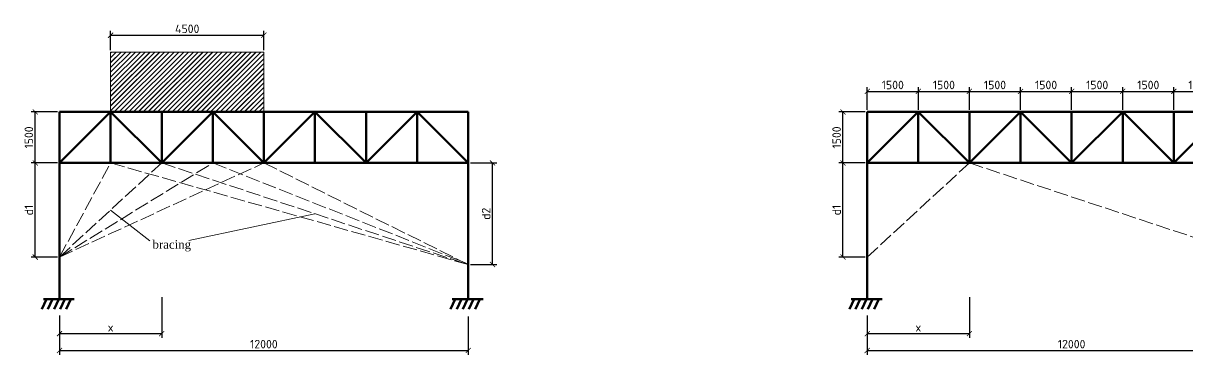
# Model space of a CAD drawing. Header units: millimetres. Extents: x 0 to 4970, y -594 to 1412.
# Drawn here: x 1396.9 to 1738.7, y 696 to 793.4 of the extents above; entities that cross this region are included whole.
import ezdxf

# ---------------------------------------------------------------- set-up
doc = ezdxf.new("R2010")
doc.units = ezdxf.units.MM
doc.header["$LTSCALE"] = 0.35
doc.header["$PDMODE"] = 3
doc.linetypes.add('ACAD_ISO02W100', pattern=[15, 12, -3])
doc.layers.get('0').update_dxf_attribs({"lineweight": 50})
doc.layers.add('0.35', color=7, linetype='Continuous', lineweight=35)
doc.layers.add('Kich Thuoc', color=1, linetype='Continuous', lineweight=20)
doc.styles.get("Standard").update_dxf_attribs({"font": 'isocpeur.ttf'})
doc.styles.add('vNTNS', font='times.ttf')
doc.dimstyles.new('Dim100', dxfattribs={"dimtxt": 2.5, "dimasz": 1.5, "dimexe": 1.25, "dimexo": 0.625, "dimtad": 1, "dimlfac": 100, "dimtxsty": 'Standard', "dimblk": 'ARCHTICK', "dimcen": 2.5, "dimadec": 0, "dimazin": 0, "dimtfac": 1, "dimtmove": 0, "dimatfit": 3, "dimfxl": 1, "dimarcsym": 0})

# ---------------------------------------------------------------- blocks, each defined once
blk = doc.blocks.new('_ArchTick')
at = {"color": 0, "linetype": 'ByBlock', "const_width": 0.15}
blk.add_lwpolyline([(-0.5, -0.5), (0.5, 0.5)], dxfattribs=at)
blk = doc.blocks.new('*D2451')
at = {"layer": 'Defpoints', "color": 0}
for p in [(1400.39, 767.37), (1407.5, 767.37), (1407.5, 752.37)]:
    blk.add_point(p, dxfattribs=at)
at = {"layer": 'Kich Thuoc', "color": 0, "lineweight": -2}
for p, q in [((1406.87, 767.37), (1399.14, 767.37)), ((1400.39, 752.37), (1400.39, 767.37)), ((1406.87, 752.37), (1399.14, 752.37))]:
    blk.add_line(p, q, dxfattribs=at)
at = {"layer": 'Kich Thuoc', "color": 0, "lineweight": -2, "xscale": 1.5, "yscale": 1.5, "zscale": 1.5}
for p, rotation in [((1400.39, 767.37), 90), ((1400.39, 752.37), 270)]:
    blk.add_blockref('_ArchTick', p, dxfattribs=dict(at, rotation=rotation))
at = {"layer": 'Kich Thuoc', "color": 0, "insert": (1398.51, 759.87), "char_height": 2.5, "attachment_point": 5, "rotation": 90}
blk.add_mtext('1500', dxfattribs=at)
blk = doc.blocks.new('*D2450')
at = {"layer": 'Defpoints', "color": 0}
for p in [(1407.5, 707.86), (1527.5, 707.86), (1527.5, 697.24)]:
    blk.add_point(p, dxfattribs=at)
at = {"layer": 'Kich Thuoc', "color": 0, "lineweight": -2}
for p, q in [((1407.5, 707.23), (1407.5, 695.99)), ((1527.5, 707.23), (1527.5, 695.99)), ((1407.5, 697.24), (1527.5, 697.24))]:
    blk.add_line(p, q, dxfattribs=at)
at = {"layer": 'Kich Thuoc', "color": 0, "lineweight": -2, "xscale": 1.5, "yscale": 1.5, "zscale": 1.5, "rotation": 180}
blk.add_blockref('_ArchTick', (1407.5, 697.24), dxfattribs=at)
at = {"layer": 'Kich Thuoc', "color": 0, "lineweight": -2, "xscale": 1.5, "yscale": 1.5, "zscale": 1.5}
blk.add_blockref('_ArchTick', (1527.5, 697.24), dxfattribs=at)
at = {"layer": 'Kich Thuoc', "color": 0, "insert": (1467.5, 699.12), "char_height": 2.5, "attachment_point": 5}
blk.add_mtext('12000', dxfattribs=at)
blk = doc.blocks.new('*D2452')
at = {"layer": 'Defpoints', "color": 0}
for p in [(1400.39, 752.37), (1407.5, 752.37), (1407.5, 724.7)]:
    blk.add_point(p, dxfattribs=at)
at = {"layer": 'Kich Thuoc', "color": 0, "lineweight": -2}
for p, q in [((1406.87, 752.37), (1399.14, 752.37)), ((1400.39, 724.7), (1400.39, 752.37)), ((1406.87, 724.7), (1399.14, 724.7))]:
    blk.add_line(p, q, dxfattribs=at)
at = {"layer": 'Kich Thuoc', "color": 0, "lineweight": -2, "xscale": 1.5, "yscale": 1.5, "zscale": 1.5}
for p, rotation in [((1400.39, 752.37), 90), ((1400.39, 724.7), 270)]:
    blk.add_blockref('_ArchTick', p, dxfattribs=dict(at, rotation=rotation))
at = {"layer": 'Kich Thuoc', "color": 0, "insert": (1398.51, 738.53), "char_height": 2.5, "attachment_point": 5, "rotation": 90}
blk.add_mtext('d1', dxfattribs=at)
blk = doc.blocks.new('*D2449')
at = {"layer": 'Defpoints', "color": 0}
for p in [(1437.5, 713.55), (1407.5, 708.13), (1437.5, 702.19)]:
    blk.add_point(p, dxfattribs=at)
at = {"layer": 'Kich Thuoc', "color": 0, "lineweight": -2}
for p, q in [((1437.5, 712.92), (1437.5, 700.94)), ((1407.5, 707.5), (1407.5, 700.94)), ((1407.5, 702.19), (1437.5, 702.19))]:
    blk.add_line(p, q, dxfattribs=at)
at = {"layer": 'Kich Thuoc', "color": 0, "lineweight": -2, "xscale": 1.5, "yscale": 1.5, "zscale": 1.5, "rotation": 180}
blk.add_blockref('_ArchTick', (1407.5, 702.19), dxfattribs=at)
at = {"layer": 'Kich Thuoc', "color": 0, "lineweight": -2, "xscale": 1.5, "yscale": 1.5, "zscale": 1.5}
blk.add_blockref('_ArchTick', (1437.5, 702.19), dxfattribs=at)
at = {"layer": 'Kich Thuoc', "color": 0, "insert": (1422.5, 704.06), "char_height": 2.5, "attachment_point": 5}
blk.add_mtext('x', dxfattribs=at)
blk = doc.blocks.new('*D2453')
at = {"layer": 'Defpoints', "color": 0}
for p in [(1527.5, 752.37), (1534.61, 752.37), (1527.5, 722.49)]:
    blk.add_point(p, dxfattribs=at)
at = {"layer": 'Kich Thuoc', "color": 0, "lineweight": -2}
for p, q in [((1528.12, 752.37), (1535.86, 752.37)), ((1534.61, 722.49), (1534.61, 752.37)), ((1528.12, 722.49), (1535.86, 722.49))]:
    blk.add_line(p, q, dxfattribs=at)
at = {"layer": 'Kich Thuoc', "color": 0, "lineweight": -2, "xscale": 1.5, "yscale": 1.5, "zscale": 1.5}
for p, rotation in [((1534.61, 752.37), 90), ((1534.61, 722.49), 270)]:
    blk.add_blockref('_ArchTick', p, dxfattribs=dict(at, rotation=rotation))
at = {"layer": 'Kich Thuoc', "color": 0, "insert": (1532.74, 737.43), "char_height": 2.5, "attachment_point": 5, "rotation": 90}
blk.add_mtext('d2', dxfattribs=at)
blk = doc.blocks.new('*D2465')
at = {"layer": 'Defpoints', "color": 0}
for p in [(1637.5, 767.37), (1644.62, 767.37), (1644.62, 752.37)]:
    blk.add_point(p, dxfattribs=at)
at = {"layer": 'Kich Thuoc', "color": 0, "lineweight": -2}
for p, q in [((1643.99, 767.37), (1636.25, 767.37)), ((1637.5, 752.37), (1637.5, 767.37)), ((1643.99, 752.37), (1636.25, 752.37))]:
    blk.add_line(p, q, dxfattribs=at)
at = {"layer": 'Kich Thuoc', "color": 0, "lineweight": -2, "xscale": 1.5, "yscale": 1.5, "zscale": 1.5}
for p, rotation in [((1637.5, 767.37), 90), ((1637.5, 752.37), 270)]:
    blk.add_blockref('_ArchTick', p, dxfattribs=dict(at, rotation=rotation))
at = {"layer": 'Kich Thuoc', "color": 0, "insert": (1635.63, 759.87), "char_height": 2.5, "attachment_point": 5, "rotation": 90}
blk.add_mtext('1500', dxfattribs=at)
blk = doc.blocks.new('*D2454')
at = {"layer": 'Defpoints', "color": 0}
for p in [(1644.62, 707.86), (1764.62, 707.86), (1764.62, 697.24)]:
    blk.add_point(p, dxfattribs=at)
at = {"layer": 'Kich Thuoc', "color": 0, "lineweight": -2}
for p, q in [((1644.62, 707.23), (1644.62, 695.99)), ((1764.62, 707.23), (1764.62, 695.99)), ((1644.62, 697.24), (1764.62, 697.24))]:
    blk.add_line(p, q, dxfattribs=at)
at = {"layer": 'Kich Thuoc', "color": 0, "lineweight": -2, "xscale": 1.5, "yscale": 1.5, "zscale": 1.5, "rotation": 180}
blk.add_blockref('_ArchTick', (1644.62, 697.24), dxfattribs=at)
at = {"layer": 'Kich Thuoc', "color": 0, "lineweight": -2, "xscale": 1.5, "yscale": 1.5, "zscale": 1.5}
blk.add_blockref('_ArchTick', (1764.62, 697.24), dxfattribs=at)
at = {"layer": 'Kich Thuoc', "color": 0, "insert": (1704.62, 699.12), "char_height": 2.5, "attachment_point": 5}
blk.add_mtext('12000', dxfattribs=at)
blk = doc.blocks.new('*D2466')
at = {"layer": 'Defpoints', "color": 0}
for p in [(1659.62, 773.42), (1644.62, 767.37), (1659.62, 767.37)]:
    blk.add_point(p, dxfattribs=at)
at = {"layer": 'Kich Thuoc', "color": 0, "lineweight": -2}
for p, q in [((1644.62, 767.99), (1644.62, 774.67)), ((1644.62, 773.42), (1659.62, 773.42)), ((1659.62, 767.99), (1659.62, 774.67))]:
    blk.add_line(p, q, dxfattribs=at)
at = {"layer": 'Kich Thuoc', "color": 0, "lineweight": -2, "xscale": 1.5, "yscale": 1.5, "zscale": 1.5, "rotation": 180}
blk.add_blockref('_ArchTick', (1644.62, 773.42), dxfattribs=at)
at = {"layer": 'Kich Thuoc', "color": 0, "lineweight": -2, "xscale": 1.5, "yscale": 1.5, "zscale": 1.5}
blk.add_blockref('_ArchTick', (1659.62, 773.42), dxfattribs=at)
at = {"layer": 'Kich Thuoc', "color": 0, "insert": (1652.12, 775.29), "char_height": 2.5, "attachment_point": 5}
blk.add_mtext('1500', dxfattribs=at)
blk = doc.blocks.new('*D2455')
at = {"layer": 'Defpoints', "color": 0}
for p in [(1674.62, 773.42), (1659.62, 767.37), (1674.62, 767.37)]:
    blk.add_point(p, dxfattribs=at)
at = {"layer": 'Kich Thuoc', "color": 0, "lineweight": -2}
for p, q in [((1659.62, 767.99), (1659.62, 774.67)), ((1659.62, 773.42), (1674.62, 773.42)), ((1674.62, 767.99), (1674.62, 774.67))]:
    blk.add_line(p, q, dxfattribs=at)
at = {"layer": 'Kich Thuoc', "color": 0, "lineweight": -2, "xscale": 1.5, "yscale": 1.5, "zscale": 1.5, "rotation": 180}
blk.add_blockref('_ArchTick', (1659.62, 773.42), dxfattribs=at)
at = {"layer": 'Kich Thuoc', "color": 0, "lineweight": -2, "xscale": 1.5, "yscale": 1.5, "zscale": 1.5}
blk.add_blockref('_ArchTick', (1674.62, 773.42), dxfattribs=at)
at = {"layer": 'Kich Thuoc', "color": 0, "insert": (1667.12, 775.29), "char_height": 2.5, "attachment_point": 5}
blk.add_mtext('1500', dxfattribs=at)
blk = doc.blocks.new('*D2456')
at = {"layer": 'Defpoints', "color": 0}
for p in [(1689.62, 773.42), (1674.62, 767.37), (1689.62, 767.37)]:
    blk.add_point(p, dxfattribs=at)
at = {"layer": 'Kich Thuoc', "color": 0, "lineweight": -2}
for p, q in [((1674.62, 767.99), (1674.62, 774.67)), ((1674.62, 773.42), (1689.62, 773.42)), ((1689.62, 767.99), (1689.62, 774.67))]:
    blk.add_line(p, q, dxfattribs=at)
at = {"layer": 'Kich Thuoc', "color": 0, "lineweight": -2, "xscale": 1.5, "yscale": 1.5, "zscale": 1.5, "rotation": 180}
blk.add_blockref('_ArchTick', (1674.62, 773.42), dxfattribs=at)
at = {"layer": 'Kich Thuoc', "color": 0, "lineweight": -2, "xscale": 1.5, "yscale": 1.5, "zscale": 1.5}
blk.add_blockref('_ArchTick', (1689.62, 773.42), dxfattribs=at)
at = {"layer": 'Kich Thuoc', "color": 0, "insert": (1682.12, 775.29), "char_height": 2.5, "attachment_point": 5}
blk.add_mtext('1500', dxfattribs=at)
blk = doc.blocks.new('*D2457')
at = {"layer": 'Defpoints', "color": 0}
for p in [(1704.62, 773.42), (1689.62, 767.37), (1704.62, 767.37)]:
    blk.add_point(p, dxfattribs=at)
at = {"layer": 'Kich Thuoc', "color": 0, "lineweight": -2}
for p, q in [((1689.62, 767.99), (1689.62, 774.67)), ((1689.62, 773.42), (1704.62, 773.42)), ((1704.62, 767.99), (1704.62, 774.67))]:
    blk.add_line(p, q, dxfattribs=at)
at = {"layer": 'Kich Thuoc', "color": 0, "lineweight": -2, "xscale": 1.5, "yscale": 1.5, "zscale": 1.5, "rotation": 180}
blk.add_blockref('_ArchTick', (1689.62, 773.42), dxfattribs=at)
at = {"layer": 'Kich Thuoc', "color": 0, "lineweight": -2, "xscale": 1.5, "yscale": 1.5, "zscale": 1.5}
blk.add_blockref('_ArchTick', (1704.62, 773.42), dxfattribs=at)
at = {"layer": 'Kich Thuoc', "color": 0, "insert": (1697.12, 775.29), "char_height": 2.5, "attachment_point": 5}
blk.add_mtext('1500', dxfattribs=at)
blk = doc.blocks.new('*D2458')
at = {"layer": 'Defpoints', "color": 0}
for p in [(1719.62, 773.42), (1704.62, 767.37), (1719.62, 767.37)]:
    blk.add_point(p, dxfattribs=at)
at = {"layer": 'Kich Thuoc', "color": 0, "lineweight": -2}
for p, q in [((1704.62, 767.99), (1704.62, 774.67)), ((1704.62, 773.42), (1719.62, 773.42)), ((1719.62, 767.99), (1719.62, 774.67))]:
    blk.add_line(p, q, dxfattribs=at)
at = {"layer": 'Kich Thuoc', "color": 0, "lineweight": -2, "xscale": 1.5, "yscale": 1.5, "zscale": 1.5, "rotation": 180}
blk.add_blockref('_ArchTick', (1704.62, 773.42), dxfattribs=at)
at = {"layer": 'Kich Thuoc', "color": 0, "lineweight": -2, "xscale": 1.5, "yscale": 1.5, "zscale": 1.5}
blk.add_blockref('_ArchTick', (1719.62, 773.42), dxfattribs=at)
at = {"layer": 'Kich Thuoc', "color": 0, "insert": (1712.12, 775.29), "char_height": 2.5, "attachment_point": 5}
blk.add_mtext('1500', dxfattribs=at)
blk = doc.blocks.new('*D2459')
at = {"layer": 'Defpoints', "color": 0}
for p in [(1734.62, 773.42), (1719.62, 767.37), (1734.62, 767.37)]:
    blk.add_point(p, dxfattribs=at)
at = {"layer": 'Kich Thuoc', "color": 0, "lineweight": -2}
for p, q in [((1719.62, 767.99), (1719.62, 774.67)), ((1719.62, 773.42), (1734.62, 773.42)), ((1734.62, 767.99), (1734.62, 774.67))]:
    blk.add_line(p, q, dxfattribs=at)
at = {"layer": 'Kich Thuoc', "color": 0, "lineweight": -2, "xscale": 1.5, "yscale": 1.5, "zscale": 1.5, "rotation": 180}
blk.add_blockref('_ArchTick', (1719.62, 773.42), dxfattribs=at)
at = {"layer": 'Kich Thuoc', "color": 0, "lineweight": -2, "xscale": 1.5, "yscale": 1.5, "zscale": 1.5}
blk.add_blockref('_ArchTick', (1734.62, 773.42), dxfattribs=at)
at = {"layer": 'Kich Thuoc', "color": 0, "insert": (1727.12, 775.29), "char_height": 2.5, "attachment_point": 5}
blk.add_mtext('1500', dxfattribs=at)
blk = doc.blocks.new('*D2460')
at = {"layer": 'Defpoints', "color": 0}
for p in [(1749.62, 773.42), (1734.62, 767.37), (1749.62, 767.37)]:
    blk.add_point(p, dxfattribs=at)
at = {"layer": 'Kich Thuoc', "color": 0, "lineweight": -2}
for p, q in [((1734.62, 767.99), (1734.62, 774.67)), ((1734.62, 773.42), (1749.62, 773.42)), ((1749.62, 767.99), (1749.62, 774.67))]:
    blk.add_line(p, q, dxfattribs=at)
at = {"layer": 'Kich Thuoc', "color": 0, "lineweight": -2, "xscale": 1.5, "yscale": 1.5, "zscale": 1.5, "rotation": 180}
blk.add_blockref('_ArchTick', (1734.62, 773.42), dxfattribs=at)
at = {"layer": 'Kich Thuoc', "color": 0, "lineweight": -2, "xscale": 1.5, "yscale": 1.5, "zscale": 1.5}
blk.add_blockref('_ArchTick', (1749.62, 773.42), dxfattribs=at)
at = {"layer": 'Kich Thuoc', "color": 0, "insert": (1742.12, 775.29), "char_height": 2.5, "attachment_point": 5}
blk.add_mtext('1500', dxfattribs=at)
blk = doc.blocks.new('*D2462')
at = {"layer": 'Defpoints', "color": 0}
for p in [(1637.5, 752.37), (1644.62, 752.37), (1644.62, 724.7)]:
    blk.add_point(p, dxfattribs=at)
at = {"layer": 'Kich Thuoc', "color": 0, "lineweight": -2}
for p, q in [((1643.99, 752.37), (1636.25, 752.37)), ((1637.5, 724.7), (1637.5, 752.37)), ((1643.99, 724.7), (1636.25, 724.7))]:
    blk.add_line(p, q, dxfattribs=at)
at = {"layer": 'Kich Thuoc', "color": 0, "lineweight": -2, "xscale": 1.5, "yscale": 1.5, "zscale": 1.5}
for p, rotation in [((1637.5, 752.37), 90), ((1637.5, 724.7), 270)]:
    blk.add_blockref('_ArchTick', p, dxfattribs=dict(at, rotation=rotation))
at = {"layer": 'Kich Thuoc', "color": 0, "insert": (1635.63, 738.53), "char_height": 2.5, "attachment_point": 5, "rotation": 90}
blk.add_mtext('d1', dxfattribs=at)
blk = doc.blocks.new('*D2463')
at = {"layer": 'Defpoints', "color": 0}
for p in [(1674.62, 713.55), (1644.62, 708.13), (1674.62, 702.19)]:
    blk.add_point(p, dxfattribs=at)
at = {"layer": 'Kich Thuoc', "color": 0, "lineweight": -2}
for p, q in [((1674.62, 712.92), (1674.62, 700.94)), ((1644.62, 707.5), (1644.62, 700.94)), ((1644.62, 702.19), (1674.62, 702.19))]:
    blk.add_line(p, q, dxfattribs=at)
at = {"layer": 'Kich Thuoc', "color": 0, "lineweight": -2, "xscale": 1.5, "yscale": 1.5, "zscale": 1.5, "rotation": 180}
blk.add_blockref('_ArchTick', (1644.62, 702.19), dxfattribs=at)
at = {"layer": 'Kich Thuoc', "color": 0, "lineweight": -2, "xscale": 1.5, "yscale": 1.5, "zscale": 1.5}
blk.add_blockref('_ArchTick', (1674.62, 702.19), dxfattribs=at)
at = {"layer": 'Kich Thuoc', "color": 0, "insert": (1659.62, 704.06), "char_height": 2.5, "attachment_point": 5}
blk.add_mtext('x', dxfattribs=at)
blk = doc.blocks.new('*D2467')
at = {"layer": 'Defpoints', "color": 0}
for p in [(1467.5, 789.92), (1422.5, 784.94), (1467.5, 784.94)]:
    blk.add_point(p, dxfattribs=at)
at = {"layer": 'Kich Thuoc', "color": 0, "lineweight": -2}
for p, q in [((1422.5, 785.56), (1422.5, 791.17)), ((1422.5, 789.92), (1467.5, 789.92)), ((1467.5, 785.56), (1467.5, 791.17))]:
    blk.add_line(p, q, dxfattribs=at)
at = {"layer": 'Kich Thuoc', "color": 0, "lineweight": -2, "xscale": 1.5, "yscale": 1.5, "zscale": 1.5, "rotation": 180}
blk.add_blockref('_ArchTick', (1422.5, 789.92), dxfattribs=at)
at = {"layer": 'Kich Thuoc', "color": 0, "lineweight": -2, "xscale": 1.5, "yscale": 1.5, "zscale": 1.5}
blk.add_blockref('_ArchTick', (1467.5, 789.92), dxfattribs=at)
at = {"layer": 'Kich Thuoc', "color": 0, "insert": (1445, 791.8), "char_height": 2.5, "attachment_point": 5}
blk.add_mtext('4500', dxfattribs=at)

msp = doc.modelspace()

# ---------------------------------------------------------------- hatches: boundary and pattern name
at = {"layer": 'Kich Thuoc'}
h = msp.add_hatch(dxfattribs=at)
h.set_pattern_fill('JIS_LC_20', color=0, scale=0.05, style=0)
h.paths.add_polyline_path([(1467.499022, 784.938581), (1422.499022, 784.938581), (1422.499022, 767.36891), (1467.499022, 767.36891)])

# ---------------------------------------------------------------- linework, layer by layer
at = {"layer": '0.35', "color": 0, "lineweight": 200}
for p, q in [((1407.499022, 752.36891), (1407.499022, 767.36891)), ((1407.499022, 767.36891), (1527.499022, 767.36891)), ((1407.499022, 752.36891), (1422.499022, 767.36891)), ((1422.499022, 752.36891), (1422.499022, 767.36891)), ((1422.499022, 767.36891), (1437.499022, 752.36891)), ((1437.499022, 752.36891), (1437.499022, 767.36891)), ((1437.499022, 752.36891), (1452.499022, 767.36891)), ((1452.499022, 752.36891), (1452.499022, 767.36891)), ((1452.499022, 767.36891), (1467.499022, 752.36891)), ((1467.499022, 752.36891), (1467.499022, 767.36891)), ((1467.499022, 752.36891), (1482.499022, 767.36891)), ((1482.499022, 752.36891), (1482.499022, 767.36891)), ((1482.499022, 767.36891), (1497.499022, 752.36891)), ((1497.499022, 752.36891), (1497.499022, 767.36891)), ((1497.499022, 752.36891), (1512.499022, 767.36891)), ((1512.499022, 752.36891), (1512.499022, 767.36891)), ((1512.499022, 767.36891), (1527.499022, 752.36891)), ((1527.499022, 767.36891), (1527.499022, 712.36891)), ((1644.615422, 752.36891), (1644.615422, 767.36891)), ((1644.615422, 767.36891), (1764.615422, 767.36891)), ((1644.615422, 752.36891), (1659.615422, 767.36891)), ((1659.615422, 752.36891), (1659.615422, 767.36891)), ((1659.615422, 767.36891), (1674.615422, 752.36891)), ((1674.615422, 752.36891), (1674.615422, 767.36891)), ((1674.615422, 752.36891), (1689.615422, 767.36891)), ((1689.615422, 752.36891), (1689.615422, 767.36891)), ((1689.615422, 767.36891), (1704.615422, 752.36891)), ((1704.615422, 752.36891), (1704.615422, 767.36891)), ((1704.615422, 752.36891), (1719.615422, 767.36891)), ((1719.615422, 752.36891), (1719.615422, 767.36891)), ((1719.615422, 767.36891), (1734.615422, 752.36891)), ((1734.615422, 752.36891), (1734.615422, 767.36891)), ((1734.615422, 752.36891), (1749.615422, 767.36891)), ((1407.499022, 712.36891), (1407.499022, 752.36891)), ((1407.499022, 752.36891), (1527.499022, 752.36891)), ((1644.615422, 712.36891), (1644.615422, 752.36891)), ((1644.615422, 752.36891), (1764.615422, 752.36891)), ((1402.303041, 709.407313), (1403.664955, 712.36891)), ((1402.774656, 712.36891), (1411.841539, 712.36891)), ((1404.103041, 709.407313), (1405.464955, 712.36891)), ((1405.903041, 709.407313), (1407.264955, 712.36891)), ((1407.703041, 709.407313), (1409.064955, 712.36891)), ((1409.503041, 709.407313), (1410.864955, 712.36891)), ((1522.303041, 709.407313), (1523.664955, 712.36891)), ((1522.774656, 712.36891), (1531.841539, 712.36891)), ((1524.103041, 709.407313), (1525.464955, 712.36891)), ((1525.903041, 709.407313), (1527.264955, 712.36891)), ((1527.703041, 709.407313), (1529.064955, 712.36891)), ((1529.503041, 709.407313), (1530.864955, 712.36891)), ((1639.419441, 709.407313), (1640.781355, 712.36891)), ((1639.891055, 712.36891), (1648.957939, 712.36891)), ((1641.219441, 709.407313), (1642.581355, 712.36891)), ((1643.019441, 709.407313), (1644.381355, 712.36891)), ((1644.819441, 709.407313), (1646.181355, 712.36891)), ((1646.619441, 709.407313), (1647.981355, 712.36891))]:
    msp.add_line(p, q, dxfattribs=at)
at = {"layer": 'Kich Thuoc', "color": 0}
for p, q in [((1467.499022, 784.938581), (1422.499022, 784.938581)), ((1422.499022, 784.938581), (1422.499022, 767.36891)), ((1467.499022, 767.36891), (1467.499022, 784.938581)), ((1422.499022, 767.36891), (1467.499022, 767.36891)), ((1422.499022, 767.36891), (1467.499022, 767.36891)), ((1434.019883, 729.460896), (1422.499022, 738.533215)), ((1445.469366, 729.584216), (1482.499022, 737.428331))]:
    msp.add_line(p, q, dxfattribs=at)
at = {"layer": 'Kich Thuoc', "color": 0, "linetype": 'ACAD_ISO02W100'}
for p, q in [((1407.499022, 724.69752), (1437.499022, 752.36891)), ((1407.499022, 724.69752), (1422.499022, 752.36891)), ((1407.499022, 724.69752), (1452.499022, 752.36891)), ((1407.499022, 724.69752), (1467.499022, 752.36891)), ((1422.499022, 752.36891), (1527.499022, 722.487752)), ((1437.499022, 752.36891), (1527.499022, 722.487752)), ((1452.499022, 752.36891), (1527.499022, 722.664563)), ((1467.499022, 752.36891), (1527.499022, 722.487752)), ((1644.615422, 724.69752), (1674.615422, 752.36891)), ((1674.615422, 752.36891), (1764.615422, 722.487752))]:
    msp.add_line(p, q, dxfattribs=at)

# ---------------------------------------------------------------- texts
at = {"layer": 'Kich Thuoc', "color": 0, "insert": (1434.799777, 729.669282), "char_height": 2.5, "width": 32.4552892, "attachment_point": 1, "style": 'vNTNS'}
msp.add_mtext('bracing', dxfattribs=at)

# ---------------------------------------------------------------- dimensions: what is measured, and where the dimension line sits
at = {"layer": 'Kich Thuoc', "color": 0}
for base, p1, p2, picture, middle in [((1467.499022, 789.920233), (1422.499022, 784.938581), (1467.499022, 784.938581), '*D2467', (1444.999022, 791.795233)), ((1659.615422, 773.4192), (1644.615422, 767.36891), (1659.615422, 767.36891), '*D2466', (1652.115422, 775.2942)), ((1674.615422, 773.4192), (1659.615422, 767.36891), (1674.615422, 767.36891), '*D2455', (1667.115422, 775.2942)), ((1689.615422, 773.4192), (1674.615422, 767.36891), (1689.615422, 767.36891), '*D2456', (1682.115422, 775.2942)), ((1704.615422, 773.4192), (1689.615422, 767.36891), (1704.615422, 767.36891), '*D2457', (1697.115422, 775.2942)), ((1719.615422, 773.4192), (1704.615422, 767.36891), (1719.615422, 767.36891), '*D2458', (1712.115422, 775.2942)), ((1734.615422, 773.4192), (1719.615422, 767.36891), (1734.615422, 767.36891), '*D2459', (1727.115422, 775.2942)), ((1749.615422, 773.4192), (1734.615422, 767.36891), (1749.615422, 767.36891), '*D2460', (1742.115422, 775.2942)), ((1527.499022, 697.241784), (1407.499022, 707.85607), (1527.499022, 707.85607), '*D2450', (1467.499022, 699.116784)), ((1764.615422, 697.241784), (1644.615422, 707.85607), (1764.615422, 707.85607), '*D2454', (1704.615422, 699.116784))]:
    dim = msp.add_linear_dim(base=base, p1=p1, p2=p2, dimstyle='Dim100', dxfattribs=at)
    dim.commit()
    dim.dimension.update_dxf_attribs({"geometry": picture, "text_midpoint": middle})
for base, p1, p2, picture, middle in [((1400.385626, 767.36891), (1407.499022, 752.36891), (1407.499022, 767.36891), '*D2451', (1398.510626, 759.86891)), ((1637.502026, 767.36891), (1644.615422, 752.36891), (1644.615422, 767.36891), '*D2465', (1635.627026, 759.86891))]:
    dim = msp.add_linear_dim(base=base, p1=p1, p2=p2, angle=90, dimstyle='Dim100', dxfattribs=at)
    dim.commit()
    dim.dimension.update_dxf_attribs({"geometry": picture, "text_midpoint": middle})
for base, p1, p2, text, picture, middle in [((1400.385626, 752.36891), (1407.499022, 724.69752), (1407.499022, 752.36891), 'd1', '*D2452', (1398.510626, 738.533215)), ((1534.612419, 752.36891), (1527.499022, 722.487752), (1527.499022, 752.36891), 'd2', '*D2453', (1532.737419, 737.428331)), ((1637.502026, 752.36891), (1644.615422, 724.69752), (1644.615422, 752.36891), 'd1', '*D2462', (1635.627026, 738.533215))]:
    dim = msp.add_linear_dim(base=base, p1=p1, p2=p2, angle=90, text=text, dimstyle='Dim100', dxfattribs=at)
    dim.commit()
    dim.dimension.update_dxf_attribs({"geometry": picture, "text_midpoint": middle})
for base, p1, p2, picture, middle in [((1437.499022, 702.186882), (1407.499022, 708.126378), (1437.499022, 713.54836), '*D2449', (1422.499022, 704.061882)), ((1674.615422, 702.186882), (1644.615422, 708.126378), (1674.615422, 713.54836), '*D2463', (1659.615422, 704.061882))]:
    dim = msp.add_linear_dim(base=base, p1=p1, p2=p2, text='x', dimstyle='Dim100', dxfattribs=at)
    dim.commit()
    dim.dimension.update_dxf_attribs({"geometry": picture, "text_midpoint": middle})

doc.saveas('drawing.dxf')
